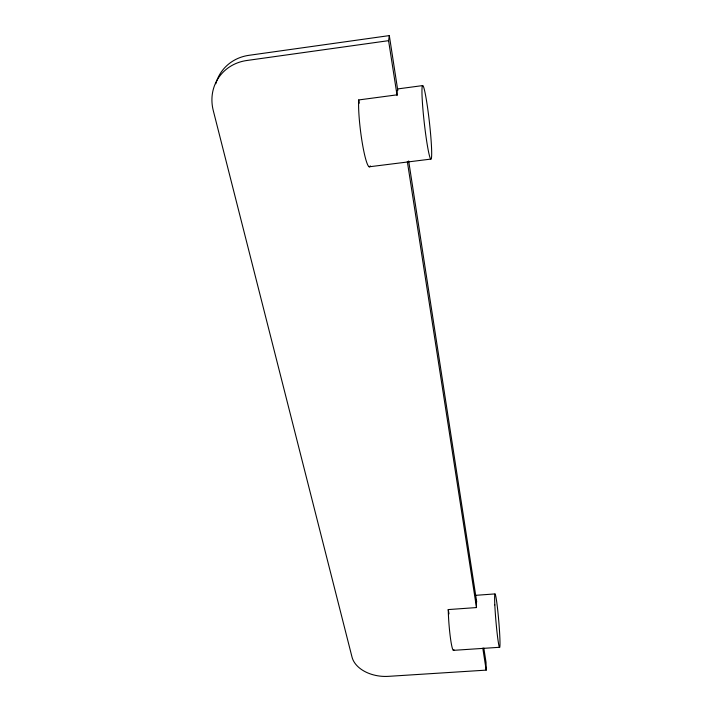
<?xml version="1.0" encoding="UTF-8"?>
<svg xmlns="http://www.w3.org/2000/svg" width="712" height="712" viewBox="0 0 712 712"><rect width="100%" height="100%" fill="white"/><g stroke="black" fill="none" stroke-linecap="round" stroke-linejoin="round"><path stroke-width="1.07" d="M397.109 95.595L388.583 40.664L389.322 35.6L248.986 55.313A45.888 41.928 34.8 0 0 215.798 83.776M388.583 40.664L246.842 60.493A46.325 42.231 34.1 0 0 213.262 110.511L352.022 657.105A32.084 21.707 4.3 0 0 388.449 676.347L486.198 670.126L486.02 662.285L483.813 647.991M397.43 88.964L422.572 85.6M370.285 165.869A36.748 4.414 82.9 0 1 362.595 144.794A36.748 4.414 82.9 0 1 358.697 99.947L396.985 94.847A36.926 3.311 83.3 0 1 397.616 89.374M369.199 166.795L430.813 159.096A37.024 2.59 83.6 0 0 427.236 105.367A37.024 2.59 83.6 0 0 422.412 102.555A37.024 2.59 83.6 0 0 430.813 159.096M475.393 595.348L495.018 593.915M453.953 649.682A26.655 2.421 85.5 0 1 450.607 639.198A26.655 2.421 85.5 0 1 448.24 609.579L476.497 607.567A26.753 1.816 85.3 0 1 476.381 599.816M453.339 650.35L499.637 647.279M358.697 99.947L359.266 103.187M448.24 609.579L448.996 613.886M407.326 161.508L476.488 607.505M482.789 648.151L486.198 670.126M389.322 35.6L397.803 90.575M408.661 160.939L476.711 601.978M494.822 604.933A26.798 1.415 85.1 0 0 499.406 647.181A26.798 1.415 85.1 0 0 497.67 609.739A26.798 1.415 85.1 0 0 494.822 604.933"/></g></svg>
